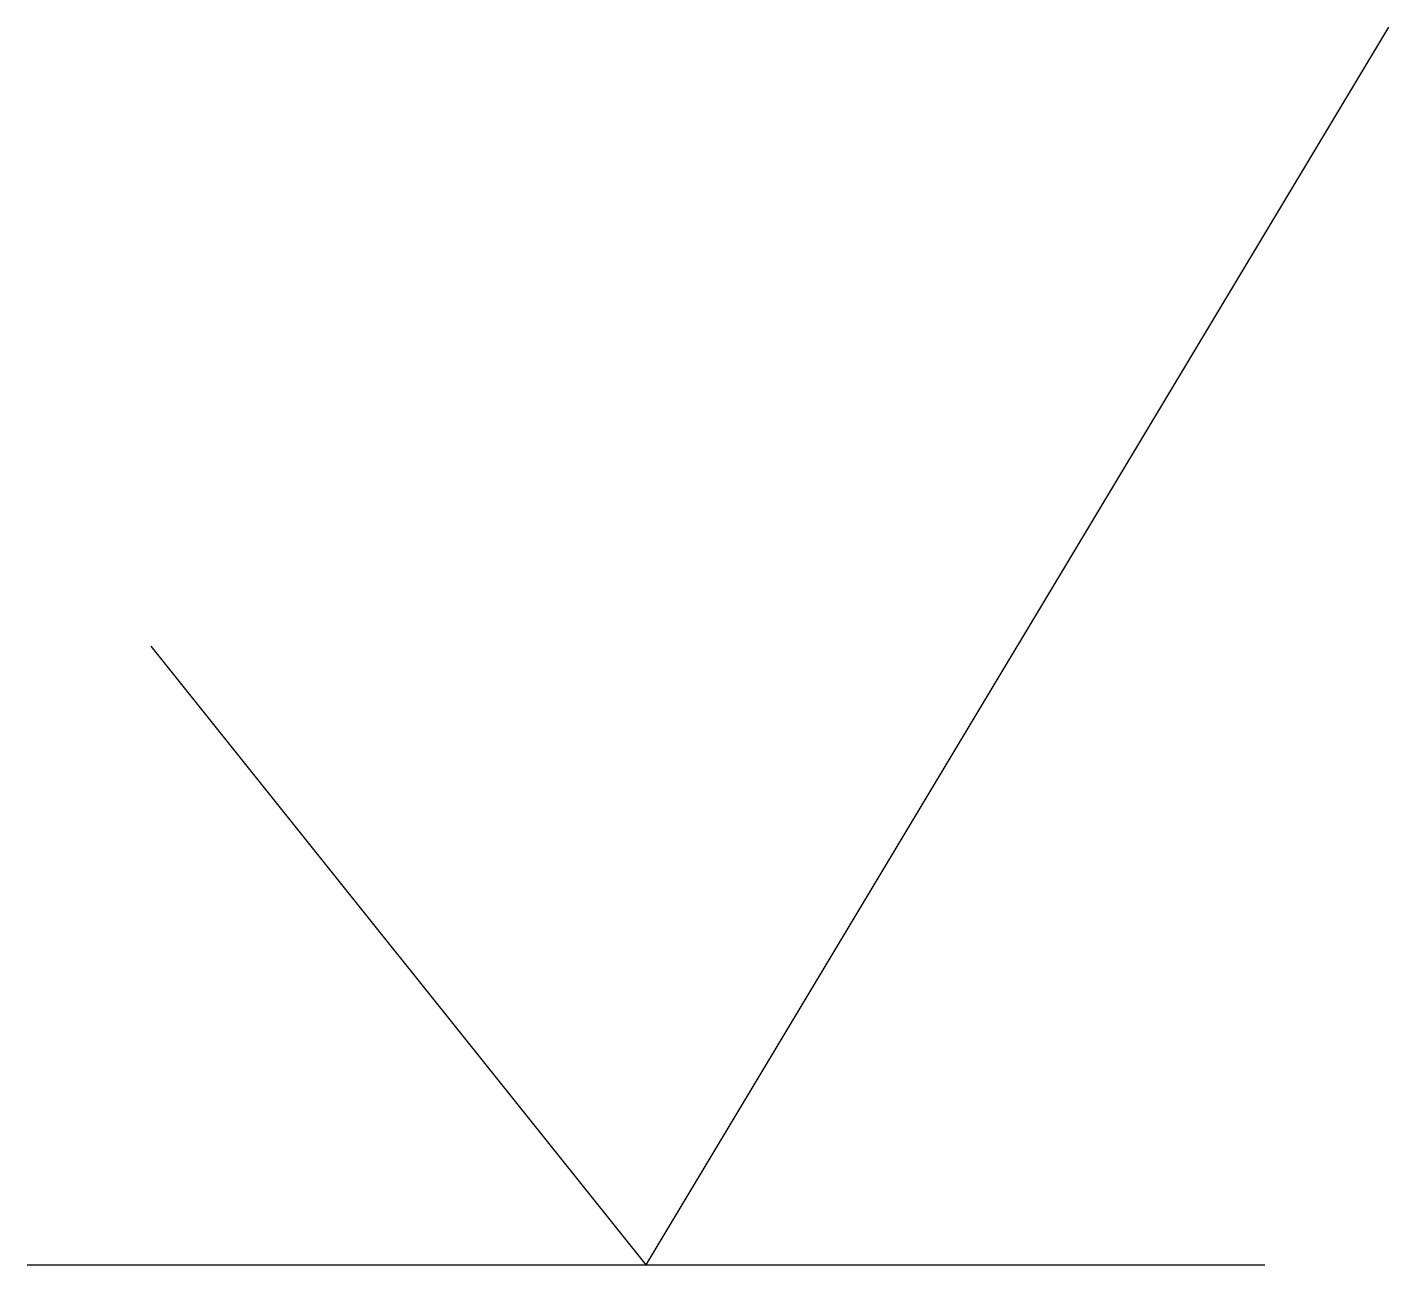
# Model space of a CAD drawing. Extents: x -1 to 1.2, y 0 to 2.
import ezdxf

# ---------------------------------------------------------------- set-up
doc = ezdxf.new("R2010")
doc.units = 0
doc.layers.get('0').update_dxf_attribs({"linetype": 'CONTINUOUS'})

msp = doc.modelspace()

# ---------------------------------------------------------------- linework, layer by layer
for p, q in [((0, 0), (1.2, 2)), ((0, 0), (-0.8, 1)), ((-1, 0), (1, 0))]:
    msp.add_line(p, q)

doc.saveas('drawing.dxf')
